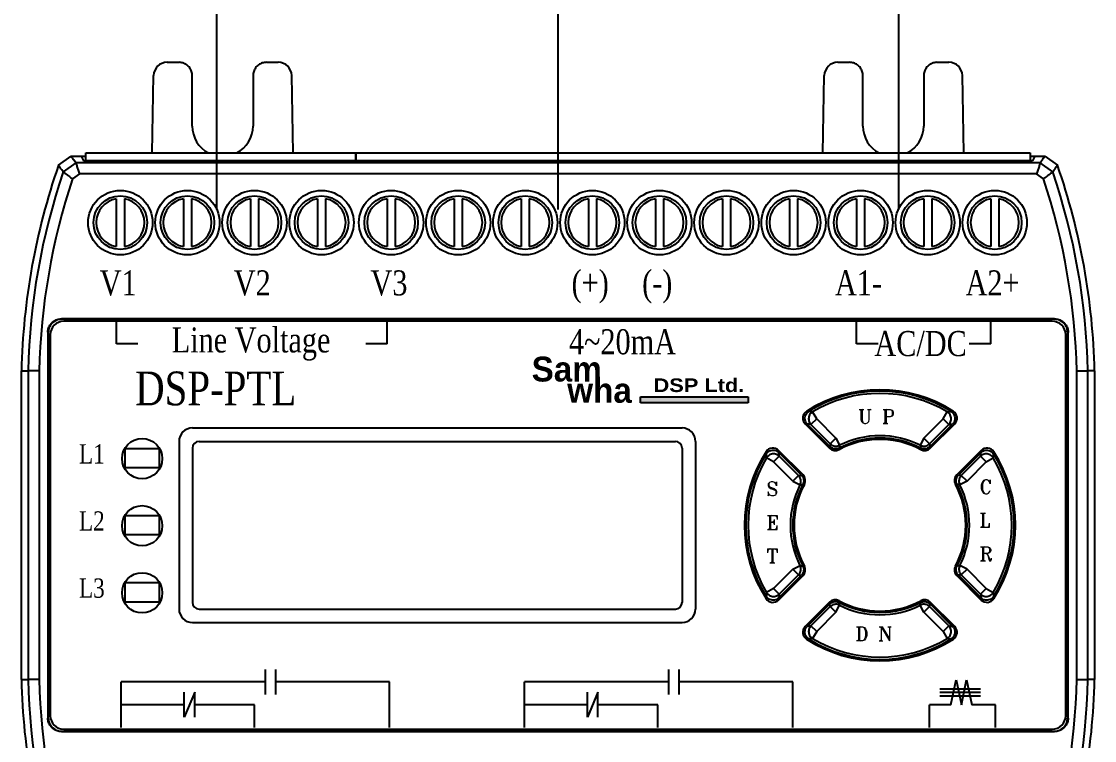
# Model space of a CAD drawing. Header units: millimetres. Extents: x 45 to 885, y 38 to 718.
# Drawn here: x 80.22 to 104.22, y 453.83 to 469.9 of the extents above; entities that cross this region are included whole.
import ezdxf
from ezdxf.enums import TextEntityAlignment as Align

# ---------------------------------------------------------------- set-up
doc = ezdxf.new("R2010")
doc.units = ezdxf.units.MM
for name, color, linetype in [('03___PRT_ALL_CURVES', 7, 'Continuous'), ('40', 4, 'Continuous'), ('ASHADE', 7, 'Continuous'), ('도면층1', 7, 'Continuous')]:
    doc.layers.add(name, color=color, linetype=linetype)
doc.styles.add('SS', font='batang.ttc', dxfattribs={"width": 0.8})
doc.styles.get("Standard").update_dxf_attribs({"font": 'BareunDotumPro1.ttf'})
doc.styles.add('STYLE2', font='romant.shx')

msp = doc.modelspace()

# ---------------------------------------------------------------- hatches: boundary and pattern name
msp.add_hatch(color=5).paths.add_polyline_path([(94.06, 461.373), (94.06, 461.511), (96.469, 461.511), (96.469, 461.373)])

# ---------------------------------------------------------------- linework, layer by layer
at = {"color": 7, "linetype": 'Continuous'}
for p, q in [((83.475, 468.99), (83.738, 468.99)), ((85.699, 468.99), (85.962, 468.99)), ((98.475, 468.99), (98.738, 468.99)), ((100.699, 468.99), (100.962, 468.99)), ((83.145, 466.965), (83.175, 468.696)), ((84.038, 467.565), (84.038, 468.69)), ((85.399, 468.69), (85.399, 467.565)), ((86.292, 466.965), (86.262, 468.696)), ((98.145, 466.965), (98.175, 468.696)), ((99.038, 467.565), (99.038, 468.69)), ((100.399, 468.69), (100.399, 467.565)), ((101.292, 466.965), (101.262, 468.696)), ((81.047, 466.689), (81.33, 466.89)), ((81.33, 466.89), (81.661, 466.89)), ((81.554, 466.89), (81.605, 466.789)), ((81.661, 466.965), (87.699, 466.965)), ((81.661, 466.789), (81.661, 466.965)), ((87.699, 466.965), (87.699, 466.789)), ((87.7, 466.965), (102.775, 466.965)), ((87.7, 466.789), (87.7, 466.965)), ((102.775, 466.965), (102.775, 466.789)), ((102.775, 466.89), (103.107, 466.89)), ((102.883, 466.89), (102.832, 466.789)), ((103.107, 466.89), (103.39, 466.689)), ((81.436, 466.742), (81.152, 466.538)), ((103.001, 466.742), (81.436, 466.742)), ((102.832, 466.789), (81.605, 466.789)), ((103.285, 466.538), (103.001, 466.742)), ((81.516, 466.493), (81.362, 466.383)), ((102.921, 466.493), (81.516, 466.493)), ((103.075, 466.383), (102.921, 466.493)), ((82.34, 465.938), (82.34, 464.873)), ((82.52, 465.938), (82.52, 464.873)), ((83.84, 465.938), (83.84, 464.873)), ((84.02, 465.938), (84.02, 464.873)), ((85.34, 465.938), (85.34, 464.873)), ((85.52, 465.938), (85.52, 464.873)), ((86.84, 465.938), (86.84, 464.873)), ((87.02, 465.938), (87.02, 464.873)), ((88.397, 465.938), (88.397, 464.873)), ((88.577, 465.938), (88.577, 464.873)), ((89.897, 465.938), (89.897, 464.873)), ((90.077, 465.938), (90.077, 464.873)), ((91.397, 465.938), (91.397, 464.873)), ((91.577, 465.938), (91.577, 464.873)), ((92.897, 465.938), (92.897, 464.873)), ((93.077, 465.938), (93.077, 464.873)), ((94.397, 465.938), (94.397, 464.873)), ((94.577, 465.938), (94.577, 464.873)), ((95.897, 465.938), (95.897, 464.873)), ((96.077, 465.938), (96.077, 464.873)), ((97.397, 465.938), (97.397, 464.873)), ((97.577, 465.938), (97.577, 464.873)), ((98.897, 465.938), (98.897, 464.873)), ((99.077, 465.938), (99.077, 464.873)), ((100.397, 465.938), (100.397, 464.873)), ((100.577, 465.938), (100.577, 464.873)), ((101.897, 465.938), (101.897, 464.873)), ((102.077, 465.938), (102.077, 464.873)), ((103.326, 463.253), (81.111, 463.253)), ((81.111, 463.253), (81.118, 463.245)), ((103.318, 463.245), (81.118, 463.245)), ((103.273, 463.2), (81.163, 463.2)), ((82.341, 462.697), (82.341, 463.207)), ((88.398, 462.697), (88.398, 463.207)), ((98.898, 462.697), (98.898, 463.207)), ((101.898, 462.697), (101.898, 463.207)), ((103.326, 463.253), (103.318, 463.245)), ((80.811, 462.953), (80.811, 454.328)), ((80.811, 462.953), (80.818, 462.945)), ((80.818, 462.945), (80.818, 454.335)), ((80.863, 462.9), (80.863, 454.38)), ((103.573, 454.38), (103.573, 462.9)), ((103.626, 462.953), (103.618, 462.945)), ((103.618, 454.335), (103.618, 462.945)), ((103.626, 454.328), (103.626, 462.953)), ((80.218, 455.19), (80.218, 462.09)), ((80.218, 462.09), (80.367, 462.089)), ((80.367, 462.089), (80.367, 455.192)), ((80.616, 462.089), (80.367, 462.089)), ((80.616, 462.084), (80.616, 455.197)), ((103.821, 462.089), (104.07, 462.089)), ((103.821, 455.197), (103.821, 462.084)), ((104.218, 462.09), (104.07, 462.089)), ((104.07, 455.192), (104.07, 462.089)), ((104.218, 462.09), (104.218, 455.19)), ((98.004, 461.02), (97.912, 461.174)), ((100.833, 461.02), (100.925, 461.174)), ((97.745, 460.907), (98.292, 460.36)), ((97.793, 460.902), (98.298, 460.397)), ((98.004, 461.02), (97.876, 460.892)), ((97.876, 460.892), (98.308, 460.461)), ((98.004, 461.02), (98.435, 460.588)), ((100.402, 460.588), (100.833, 461.02)), ((100.529, 460.461), (100.96, 460.892)), ((100.539, 460.397), (101.044, 460.902)), ((100.544, 460.36), (101.092, 460.907)), ((100.833, 461.02), (100.96, 460.892)), ((98.435, 460.588), (98.308, 460.461)), ((98.435, 460.588), (98.516, 460.428)), ((100.402, 460.588), (100.321, 460.428)), ((100.402, 460.588), (100.529, 460.461)), ((97.039, 460.055), (96.885, 460.147)), ((97.039, 460.055), (97.166, 460.182)), ((97.698, 459.766), (97.151, 460.314)), ((97.662, 459.761), (97.157, 460.266)), ((97.598, 459.751), (97.166, 460.182)), ((101.685, 460.314), (101.138, 459.766)), ((101.68, 460.266), (101.175, 459.761)), ((101.67, 460.182), (101.239, 459.751)), ((101.798, 460.055), (101.67, 460.182)), ((101.798, 460.055), (101.952, 460.147)), ((97.471, 459.624), (97.039, 460.055)), ((101.798, 460.055), (101.366, 459.624)), ((97.471, 459.624), (97.598, 459.751)), ((97.471, 459.624), (97.631, 459.543)), ((101.366, 459.624), (101.206, 459.543)), ((101.366, 459.624), (101.239, 459.751)), ((97.471, 457.657), (97.631, 457.738)), ((101.366, 457.657), (101.206, 457.738)), ((97.039, 457.226), (97.471, 457.657)), ((97.151, 456.967), (97.698, 457.514)), ((97.157, 457.015), (97.662, 457.52)), ((97.166, 457.098), (97.598, 457.53)), ((97.471, 457.657), (97.598, 457.53)), ((101.138, 457.514), (101.685, 456.967)), ((101.175, 457.52), (101.68, 457.015)), ((101.366, 457.657), (101.239, 457.53)), ((101.239, 457.53), (101.67, 457.098)), ((101.366, 457.657), (101.798, 457.226)), ((97.039, 457.226), (96.885, 457.134)), ((97.039, 457.226), (97.166, 457.098)), ((101.798, 457.226), (101.67, 457.098)), ((101.798, 457.226), (101.952, 457.134)), ((98.292, 456.92), (97.745, 456.373)), ((98.298, 456.883), (97.793, 456.379)), ((98.308, 456.82), (97.876, 456.388)), ((98.435, 456.693), (98.308, 456.82)), ((98.435, 456.693), (98.516, 456.853)), ((100.402, 456.693), (100.321, 456.853)), ((100.402, 456.693), (100.529, 456.82)), ((100.96, 456.388), (100.529, 456.82)), ((101.044, 456.379), (100.539, 456.883)), ((101.092, 456.373), (100.544, 456.92)), ((98.435, 456.693), (98.004, 456.261)), ((100.833, 456.261), (100.402, 456.693)), ((98.004, 456.261), (97.876, 456.388)), ((98.004, 456.261), (97.912, 456.107)), ((100.833, 456.261), (100.96, 456.388)), ((100.833, 456.261), (100.925, 456.107)), ((85.676, 454.856), (85.676, 455.416)), ((85.91, 454.856), (85.91, 455.416)), ((94.695, 454.856), (94.695, 455.416)), ((94.929, 454.856), (94.929, 455.416)), ((80.218, 455.19), (80.367, 455.192)), ((80.616, 455.192), (80.367, 455.192)), ((82.45, 454.115), (82.45, 455.136)), ((88.45, 454.115), (88.45, 455.136)), ((91.469, 454.115), (91.469, 455.136)), ((97.469, 454.115), (97.469, 455.136)), ((103.821, 455.192), (104.07, 455.192)), ((104.218, 455.19), (104.07, 455.192)), ((83.86, 454.345), (83.86, 454.905)), ((84.094, 454.345), (84.094, 454.905)), ((92.879, 454.345), (92.879, 454.905)), ((93.113, 454.345), (93.113, 454.905)), ((85.43, 454.115), (85.43, 454.625)), ((94.45, 454.115), (94.45, 454.625)), ((100.526, 454.115), (100.526, 454.625)), ((102.007, 454.115), (102.007, 454.625)), ((80.811, 454.328), (80.818, 454.335)), ((103.626, 454.328), (103.618, 454.335)), ((81.163, 454.08), (103.273, 454.08)), ((81.111, 454.028), (81.118, 454.035)), ((81.111, 454.028), (103.326, 454.028)), ((81.118, 454.035), (103.318, 454.035)), ((103.326, 454.028), (103.318, 454.035))]:
    msp.add_line(p, q, dxfattribs=at)
for p, q in [((82.82, 462.697), (82.341, 462.697)), ((88.398, 462.697), (87.918, 462.697)), ((99.377, 462.697), (98.898, 462.697)), ((101.898, 462.697), (101.418, 462.697)), ((85.676, 455.136), (82.45, 455.136)), ((88.45, 455.136), (85.91, 455.136)), ((94.695, 455.136), (91.469, 455.136)), ((97.469, 455.136), (94.929, 455.136)), ((101.006, 454.625), (101.123, 455.185)), ((101.123, 455.185), (101.24, 454.625)), ((101.24, 454.625), (101.357, 455.185)), ((101.357, 455.185), (101.474, 454.625)), ((84.094, 454.905), (83.86, 454.345)), ((93.113, 454.905), (92.879, 454.345)), ((100.761, 454.983), (101.671, 454.983)), ((100.761, 454.905), (101.671, 454.905)), ((100.761, 454.828), (101.671, 454.828)), ((83.86, 454.625), (82.45, 454.625)), ((85.43, 454.625), (84.094, 454.625)), ((92.879, 454.625), (91.469, 454.625)), ((94.45, 454.625), (93.113, 454.625)), ((101.006, 454.625), (100.526, 454.625)), ((102.007, 454.625), (101.474, 454.625))]:
    msp.add_line(p, q)
at = {"color": 5}
for p, q in [((94.06, 461.511), (96.469, 461.511)), ((94.06, 461.373), (94.06, 461.511)), ((96.469, 461.373), (94.06, 461.373)), ((96.469, 461.511), (96.469, 461.373))]:
    msp.add_line(p, q, dxfattribs=at)
at = {"color": 7, "linetype": 'Continuous'}
for centre, radius in [((82.43, 465.405), 0.72), ((83.93, 465.405), 0.72), ((85.43, 465.405), 0.72), ((86.93, 465.405), 0.72), ((88.487, 465.405), 0.72), ((89.987, 465.405), 0.72), ((91.487, 465.405), 0.72), ((92.987, 465.405), 0.72), ((94.487, 465.405), 0.72), ((95.987, 465.405), 0.72), ((97.487, 465.405), 0.72), ((98.987, 465.405), 0.72), ((100.487, 465.405), 0.72), ((101.987, 465.405), 0.72), ((82.43, 465.405), 0.6), ((83.93, 465.405), 0.6), ((85.43, 465.405), 0.6), ((86.93, 465.405), 0.6), ((88.487, 465.405), 0.6), ((89.987, 465.405), 0.6), ((91.487, 465.405), 0.6), ((92.987, 465.405), 0.6), ((94.487, 465.405), 0.6), ((95.987, 465.405), 0.6), ((97.487, 465.405), 0.6), ((98.987, 465.405), 0.6), ((100.487, 465.405), 0.6), ((101.987, 465.405), 0.6)]:
    msp.add_circle(centre, radius, dxfattribs=at)
for centre, radius, start, end in [((83.475, 468.69), 0.3, 90, 179), ((85.962, 468.69), 0.3, 1, 90), ((98.475, 468.69), 0.3, 90, 179), ((100.962, 468.69), 0.3, 1, 90), ((84.718, 467.565), 0.68, 180, 242.3898), ((84.718, 467.565), 0.68, 297.6102, 0), ((99.718, 467.565), 0.68, 180, 242.3898), ((99.718, 467.565), 0.68, 297.6102, 0), ((95.215, 461.763), 15, 160.8279, 178.7491), ((89.222, 461.763), 15, 1.2509, 19.1721), ((95.215, 461.763), 14.851, 161.2439, 178.7429), ((95.215, 461.763), 14.603, 161.5561, 178.7396), ((89.222, 461.763), 14.603, 1.2604, 18.4439), ((89.222, 461.763), 14.851, 1.2571, 18.7561), ((82.43, 465.405), 0.54, 99.5941, 260.4059), ((82.43, 465.405), 0.54, 279.5941, 80.4059), ((83.93, 465.405), 0.54, 99.5941, 260.4059), ((83.93, 465.405), 0.54, 279.5941, 80.4059), ((85.43, 465.405), 0.54, 99.5941, 260.4059), ((85.43, 465.405), 0.54, 279.5941, 80.4059), ((86.93, 465.405), 0.54, 99.5941, 260.4059), ((86.93, 465.405), 0.54, 279.5941, 80.4059), ((88.487, 465.405), 0.54, 99.5941, 260.4059), ((88.487, 465.405), 0.54, 279.5941, 80.4059), ((89.987, 465.405), 0.54, 99.5941, 260.4059), ((89.987, 465.405), 0.54, 279.5941, 80.4059), ((91.487, 465.405), 0.54, 99.5941, 260.4059), ((91.487, 465.405), 0.54, 279.5941, 80.4059), ((92.987, 465.405), 0.54, 99.5941, 260.4059), ((92.987, 465.405), 0.54, 279.5941, 80.4059), ((94.487, 465.405), 0.54, 99.5941, 260.4059), ((94.487, 465.405), 0.54, 279.5941, 80.4059), ((95.987, 465.405), 0.54, 99.5941, 260.4059), ((95.987, 465.405), 0.54, 279.5941, 80.4059), ((97.487, 465.405), 0.54, 99.5941, 260.4059), ((97.487, 465.405), 0.54, 279.5941, 80.4059), ((98.987, 465.405), 0.54, 99.5941, 260.4059), ((98.987, 465.405), 0.54, 279.5941, 80.4059), ((100.487, 465.405), 0.54, 99.5941, 260.4059), ((100.487, 465.405), 0.54, 279.5941, 80.4059), ((101.987, 465.405), 0.54, 99.5941, 260.4059), ((101.987, 465.405), 0.54, 279.5941, 80.4059), ((81.163, 462.9), 0.3, 90, 180), ((103.273, 462.9), 0.3, 0, 90), ((99.418, 458.64), 3.03, 57.1532, 122.8468), ((99.418, 458.64), 3, 57.9075, 122.0925), ((99.418, 458.64), 2.948, 59.2614, 120.7386), ((97.873, 461.035), 0.18, 122.8468, 225), ((100.964, 461.035), 0.18, 315, 57.1532), ((99.418, 458.64), 1.92, 61.6015, 118.3985), ((99.418, 458.64), 1.95, 62.2028, 117.7972), ((99.418, 458.64), 2.002, 63.2117, 116.7883), ((97.024, 460.186), 0.18, 45, 147.1532), ((98.42, 460.488), 0.18, 225, 298.3985), ((100.417, 460.488), 0.18, 241.6015, 315), ((101.813, 460.186), 0.18, 32.8468, 135), ((99.418, 458.64), 3.03, 147.1532, 212.8468), ((99.418, 458.64), 3, 147.9075, 212.0925), ((99.418, 458.64), 2.948, 149.2614, 210.7386), ((99.418, 458.64), 2.948, 329.2614, 30.7386), ((99.418, 458.64), 3, 327.9075, 32.0925), ((99.418, 458.64), 3.03, 327.1532, 32.8468), ((97.571, 459.639), 0.18, 331.6015, 45), ((101.266, 459.639), 0.18, 135, 208.3985), ((99.418, 458.64), 2.002, 153.2117, 206.7883), ((99.418, 458.64), 1.95, 152.2028, 207.7972), ((99.418, 458.64), 1.92, 151.6015, 208.3985), ((99.418, 458.64), 1.92, 331.6015, 28.3985), ((99.418, 458.64), 1.95, 332.2028, 27.7972), ((99.418, 458.64), 2.002, 333.2117, 26.7883), ((97.571, 457.642), 0.18, 315, 28.3985), ((101.266, 457.642), 0.18, 151.6015, 225), ((97.024, 457.095), 0.18, 212.8468, 315), ((98.42, 456.793), 0.18, 61.6015, 135), ((100.417, 456.793), 0.18, 45, 118.3985), ((101.813, 457.095), 0.18, 225, 327.1532), ((99.418, 458.64), 1.92, 241.6015, 298.3985), ((99.418, 458.64), 1.95, 242.2028, 297.7972), ((99.418, 458.64), 2.002, 243.2117, 296.7883), ((97.873, 456.246), 0.18, 135, 237.1532), ((100.964, 456.246), 0.18, 302.8468, 45), ((99.418, 458.64), 3.03, 237.1532, 302.8468), ((99.418, 458.64), 3, 237.9075, 302.0925), ((99.418, 458.64), 2.948, 239.2614, 300.7386), ((95.215, 455.518), 15, 181.2509, 199.1721), ((95.215, 455.518), 14.851, 181.2571, 198.7561), ((95.215, 455.518), 14.603, 181.2604, 198.4439), ((89.222, 455.518), 14.603, 341.5561, 358.7396), ((89.222, 455.518), 14.851, 341.2439, 358.7429), ((89.222, 455.518), 15, 340.8279, 358.7491), ((81.163, 454.38), 0.3, 180, 270), ((103.273, 454.38), 0.3, 270, 0)]:
    msp.add_arc(centre, radius, start, end, dxfattribs=at)
for points, knots in [([(84.038, 468.69), (84.038, 468.722), (84.028, 468.785), (83.985, 468.87), (83.917, 468.937), (83.832, 468.98), (83.769, 468.99), (83.738, 468.99)], [0, 0, 0, 0, 0.0938533, 0.1877121, 0.2815799, 0.3754568, 0.4693391, 0.4693391, 0.4693391, 0.4693391]), ([(85.699, 468.99), (85.667, 468.99), (85.604, 468.98), (85.519, 468.937), (85.452, 468.87), (85.409, 468.785), (85.399, 468.722), (85.399, 468.69)], [0, 0, 0, 0, 0.0938824, 0.1877592, 0.281627, 0.3754859, 0.4693391, 0.4693391, 0.4693391, 0.4693391]), ([(99.038, 468.69), (99.038, 468.722), (99.028, 468.785), (98.985, 468.87), (98.917, 468.937), (98.832, 468.98), (98.769, 468.99), (98.738, 468.99)], [0, 0, 0, 0, 0.0938533, 0.1877121, 0.2815799, 0.3754568, 0.4693391, 0.4693391, 0.4693391, 0.4693391]), ([(100.699, 468.99), (100.667, 468.99), (100.604, 468.98), (100.519, 468.937), (100.452, 468.87), (100.409, 468.785), (100.399, 468.722), (100.399, 468.69)], [0, 0, 0, 0, 0.0938824, 0.1877592, 0.281627, 0.3754859, 0.4693391, 0.4693391, 0.4693391, 0.4693391]), ([(81.436, 466.742), (81.426, 466.756), (81.403, 466.789), (81.367, 466.838), (81.342, 466.873), (81.33, 466.89)], [0, 0, 0, 0, 0.0536976, 0.11936, 0.1827756, 0.1827756, 0.1827756, 0.1827756]), ([(103.001, 466.742), (103.011, 466.756), (103.034, 466.788), (103.07, 466.838), (103.095, 466.873), (103.107, 466.89)], [0, 0, 0, 0, 0.0534626, 0.1191252, 0.1827756, 0.1827756, 0.1827756, 0.1827756]), ([(81.152, 466.538), (81.142, 466.553), (81.119, 466.586), (81.084, 466.636), (81.059, 466.672), (81.047, 466.689)], [0, 0, 0, 0, 0.0540743, 0.1201944, 0.1840487, 0.1840487, 0.1840487, 0.1840487]), ([(81.436, 466.742), (81.445, 466.715), (81.459, 466.659), (81.488, 466.577), (81.507, 466.521), (81.516, 466.493)], [0, 0, 0, 0, 0.084861, 0.1719795, 0.2609261, 0.2609261, 0.2609261, 0.2609261]), ([(103.001, 466.742), (102.992, 466.715), (102.978, 466.659), (102.948, 466.577), (102.93, 466.521), (102.921, 466.493)], [0, 0, 0, 0, 0.0848624, 0.1719809, 0.2609261, 0.2609261, 0.2609261, 0.2609261]), ([(103.285, 466.538), (103.295, 466.553), (103.318, 466.586), (103.353, 466.636), (103.378, 466.672), (103.39, 466.689)], [0, 0, 0, 0, 0.0538377, 0.119958, 0.1840487, 0.1840487, 0.1840487, 0.1840487]), ([(81.152, 466.538), (81.175, 466.521), (81.223, 466.49), (81.291, 466.436), (81.338, 466.401), (81.362, 466.383)], [0, 0, 0, 0, 0.0847402, 0.1718969, 0.2610351, 0.2610351, 0.2610351, 0.2610351]), ([(103.285, 466.538), (103.262, 466.521), (103.214, 466.49), (103.146, 466.436), (103.098, 466.401), (103.075, 466.383)], [0, 0, 0, 0, 0.0847388, 0.1718955, 0.2610351, 0.2610351, 0.2610351, 0.2610351]), ([(80.811, 462.953), (80.811, 462.984), (80.821, 463.047), (80.864, 463.132), (80.932, 463.199), (81.017, 463.243), (81.08, 463.253), (81.111, 463.253)], [0, 0, 0, 0, 0.093858, 0.1877008, 0.2815377, 0.3753804, 0.4692384, 0.4692384, 0.4692384, 0.4692384]), ([(81.118, 463.245), (81.087, 463.245), (81.024, 463.235), (80.939, 463.192), (80.872, 463.125), (80.828, 463.04), (80.818, 462.977), (80.818, 462.945)], [0, 0, 0, 0, 0.093858, 0.1877007, 0.2815376, 0.3753803, 0.4692384, 0.4692384, 0.4692384, 0.4692384]), ([(103.618, 462.945), (103.618, 462.977), (103.608, 463.04), (103.565, 463.125), (103.498, 463.192), (103.413, 463.235), (103.35, 463.245), (103.318, 463.245)], [0, 0, 0, 0, 0.093858, 0.1877007, 0.2815376, 0.3753803, 0.4692384, 0.4692384, 0.4692384, 0.4692384]), ([(103.326, 463.253), (103.357, 463.253), (103.42, 463.243), (103.505, 463.199), (103.572, 463.132), (103.616, 463.047), (103.626, 462.984), (103.626, 462.953)], [0, 0, 0, 0, 0.093858, 0.1877008, 0.2815377, 0.3753804, 0.4692384, 0.4692384, 0.4692384, 0.4692384]), ([(97.761, 460.945), (97.753, 460.961), (97.741, 460.996), (97.739, 461.05), (97.753, 461.103), (97.772, 461.134), (97.784, 461.147)], [0, 0, 0, 0, 0.05449, 0.107938, 0.1612581, 0.2156554, 0.2156554, 0.2156554, 0.2156554]), ([(97.912, 461.174), (97.898, 461.166), (97.874, 461.147), (97.845, 461.109), (97.828, 461.065), (97.822, 461.019), (97.828, 460.972), (97.846, 460.928), (97.865, 460.903), (97.876, 460.892)], [0, 0, 0, 0, 0.0466256, 0.0932466, 0.1398794, 0.1865136, 0.2331468, 0.2797658, 0.3263998, 0.3263998, 0.3263998, 0.3263998]), ([(97.912, 461.174), (97.902, 461.175), (97.882, 461.177), (97.853, 461.18), (97.834, 461.181), (97.825, 461.182)], [0, 0, 0, 0, 0.02938021, 0.05851312, 0.08740451, 0.08740451, 0.08740451, 0.08740451]), ([(100.925, 461.174), (100.935, 461.175), (100.954, 461.177), (100.983, 461.18), (101.003, 461.181), (101.012, 461.182)], [0, 0, 0, 0, 0.02938021, 0.05851312, 0.08740451, 0.08740451, 0.08740451, 0.08740451]), ([(100.96, 460.892), (100.971, 460.903), (100.991, 460.928), (101.009, 460.972), (101.015, 461.019), (101.009, 461.065), (100.992, 461.109), (100.963, 461.147), (100.939, 461.166), (100.925, 461.174)], [0, 0, 0, 0, 0.046626, 0.0932469, 0.1398796, 0.1865139, 0.233147, 0.279766, 0.3263998, 0.3263998, 0.3263998, 0.3263998]), ([(101.052, 461.148), (101.064, 461.134), (101.083, 461.104), (101.098, 461.052), (101.096, 460.997), (101.084, 460.962), (101.076, 460.945)], [0, 0, 0, 0, 0.0534734, 0.1067582, 0.1607868, 0.2158657, 0.2158657, 0.2158657, 0.2158657]), ([(97.876, 460.892), (97.867, 460.894), (97.848, 460.896), (97.821, 460.899), (97.802, 460.901), (97.793, 460.902)], [0, 0, 0, 0, 0.02823034, 0.05623659, 0.08402378, 0.08402378, 0.08402378, 0.08402378]), ([(100.96, 460.892), (100.97, 460.894), (100.988, 460.896), (101.016, 460.899), (101.035, 460.901), (101.044, 460.902)], [0, 0, 0, 0, 0.02823034, 0.05623659, 0.08402378, 0.08402378, 0.08402378, 0.08402378]), ([(98.308, 460.461), (98.307, 460.454), (98.304, 460.44), (98.301, 460.419), (98.299, 460.404), (98.298, 460.397)], [0, 0, 0, 0, 0.02131349, 0.04276592, 0.06435893, 0.06435893, 0.06435893, 0.06435893]), ([(98.308, 460.461), (98.318, 460.45), (98.342, 460.432), (98.384, 460.414), (98.429, 460.406), (98.474, 460.411), (98.503, 460.421), (98.516, 460.428)], [0, 0, 0, 0, 0.0449694, 0.0899307, 0.1348985, 0.1798573, 0.2248377, 0.2248377, 0.2248377, 0.2248377]), ([(98.466, 460.349), (98.451, 460.346), (98.42, 460.343), (98.375, 460.35), (98.347, 460.362), (98.334, 460.37)], [0, 0, 0, 0, 0.0460856, 0.0917071, 0.1370934, 0.1370934, 0.1370934, 0.1370934]), ([(98.516, 460.428), (98.515, 460.421), (98.514, 460.407), (98.511, 460.386), (98.51, 460.372), (98.509, 460.365)], [0, 0, 0, 0, 0.02072148, 0.04156853, 0.06254232, 0.06254232, 0.06254232, 0.06254232]), ([(100.321, 460.428), (100.334, 460.421), (100.363, 460.411), (100.408, 460.406), (100.453, 460.414), (100.494, 460.432), (100.518, 460.45), (100.529, 460.461)], [0, 0, 0, 0, 0.0449723, 0.0899326, 0.1349004, 0.1798594, 0.2248377, 0.2248377, 0.2248377, 0.2248377]), ([(100.321, 460.428), (100.322, 460.421), (100.323, 460.407), (100.326, 460.386), (100.327, 460.372), (100.328, 460.365)], [0, 0, 0, 0, 0.02072148, 0.04156853, 0.06254232, 0.06254232, 0.06254232, 0.06254232]), ([(100.503, 460.37), (100.49, 460.362), (100.462, 460.35), (100.416, 460.343), (100.385, 460.346), (100.37, 460.349)], [0, 0, 0, 0, 0.0457598, 0.0912892, 0.1371128, 0.1371128, 0.1371128, 0.1371128]), ([(100.529, 460.461), (100.53, 460.454), (100.532, 460.44), (100.536, 460.419), (100.538, 460.404), (100.539, 460.397)], [0, 0, 0, 0, 0.02131349, 0.04276592, 0.06435893, 0.06435893, 0.06435893, 0.06435893]), ([(96.885, 460.147), (96.884, 460.157), (96.882, 460.176), (96.879, 460.205), (96.878, 460.225), (96.877, 460.234)], [0, 0, 0, 0, 0.02938021, 0.05851312, 0.08740451, 0.08740451, 0.08740451, 0.08740451]), ([(97.166, 460.182), (97.155, 460.193), (97.13, 460.213), (97.087, 460.231), (97.04, 460.237), (96.993, 460.231), (96.95, 460.214), (96.912, 460.185), (96.893, 460.161), (96.885, 460.147)], [0, 0, 0, 0, 0.046626, 0.0932469, 0.1398796, 0.1865139, 0.233147, 0.279766, 0.3263998, 0.3263998, 0.3263998, 0.3263998]), ([(96.911, 460.274), (96.924, 460.286), (96.955, 460.305), (97.007, 460.32), (97.062, 460.318), (97.097, 460.306), (97.113, 460.298)], [0, 0, 0, 0, 0.0534734, 0.1067582, 0.1607868, 0.2158657, 0.2158657, 0.2158657, 0.2158657]), ([(97.166, 460.182), (97.165, 460.192), (97.163, 460.21), (97.16, 460.238), (97.158, 460.257), (97.157, 460.266)], [0, 0, 0, 0, 0.02823034, 0.05623659, 0.08402378, 0.08402378, 0.08402378, 0.08402378]), ([(101.67, 460.182), (101.672, 460.192), (101.674, 460.21), (101.677, 460.238), (101.679, 460.257), (101.68, 460.266)], [0, 0, 0, 0, 0.02823034, 0.05623659, 0.08402378, 0.08402378, 0.08402378, 0.08402378]), ([(101.952, 460.147), (101.944, 460.161), (101.925, 460.185), (101.887, 460.214), (101.843, 460.231), (101.797, 460.237), (101.75, 460.231), (101.706, 460.213), (101.681, 460.193), (101.67, 460.182)], [0, 0, 0, 0, 0.0466256, 0.0932466, 0.1398794, 0.1865136, 0.2331468, 0.2797658, 0.3263998, 0.3263998, 0.3263998, 0.3263998]), ([(101.723, 460.298), (101.739, 460.306), (101.774, 460.318), (101.828, 460.32), (101.881, 460.306), (101.912, 460.287), (101.925, 460.275)], [0, 0, 0, 0, 0.05449, 0.107938, 0.1612581, 0.2156554, 0.2156554, 0.2156554, 0.2156554]), ([(101.952, 460.147), (101.953, 460.157), (101.955, 460.176), (101.958, 460.205), (101.959, 460.225), (101.96, 460.234)], [0, 0, 0, 0, 0.02938021, 0.05851312, 0.08740451, 0.08740451, 0.08740451, 0.08740451]), ([(97.598, 459.751), (97.605, 459.752), (97.619, 459.754), (97.64, 459.758), (97.654, 459.76), (97.662, 459.761)], [0, 0, 0, 0, 0.02131349, 0.04276592, 0.06435893, 0.06435893, 0.06435893, 0.06435893]), ([(97.631, 459.543), (97.638, 459.556), (97.648, 459.585), (97.652, 459.63), (97.645, 459.675), (97.627, 459.716), (97.609, 459.74), (97.598, 459.751)], [0, 0, 0, 0, 0.0449723, 0.0899326, 0.1349004, 0.1798594, 0.2248377, 0.2248377, 0.2248377, 0.2248377]), ([(97.689, 459.725), (97.697, 459.712), (97.709, 459.684), (97.716, 459.638), (97.713, 459.607), (97.709, 459.592)], [0, 0, 0, 0, 0.0457598, 0.0912892, 0.1371128, 0.1371128, 0.1371128, 0.1371128]), ([(101.127, 459.593), (101.124, 459.608), (101.121, 459.638), (101.128, 459.684), (101.14, 459.712), (101.148, 459.725)], [0, 0, 0, 0, 0.0460856, 0.0917071, 0.1370934, 0.1370934, 0.1370934, 0.1370934]), ([(101.239, 459.751), (101.232, 459.752), (101.218, 459.754), (101.197, 459.758), (101.182, 459.76), (101.175, 459.761)], [0, 0, 0, 0, 0.02131349, 0.04276592, 0.06435893, 0.06435893, 0.06435893, 0.06435893]), ([(101.239, 459.751), (101.228, 459.74), (101.21, 459.716), (101.192, 459.675), (101.184, 459.63), (101.189, 459.585), (101.199, 459.556), (101.206, 459.543)], [0, 0, 0, 0, 0.0449694, 0.0899307, 0.1348985, 0.1798573, 0.2248377, 0.2248377, 0.2248377, 0.2248377]), ([(97.631, 459.543), (97.638, 459.544), (97.652, 459.545), (97.673, 459.547), (97.686, 459.549), (97.693, 459.55)], [0, 0, 0, 0, 0.02072148, 0.04156853, 0.06254232, 0.06254232, 0.06254232, 0.06254232]), ([(101.206, 459.543), (101.199, 459.544), (101.185, 459.545), (101.164, 459.547), (101.15, 459.549), (101.143, 459.55)], [0, 0, 0, 0, 0.02072148, 0.04156853, 0.06254232, 0.06254232, 0.06254232, 0.06254232]), ([(97.598, 457.53), (97.609, 457.54), (97.627, 457.564), (97.645, 457.606), (97.652, 457.651), (97.648, 457.696), (97.638, 457.725), (97.631, 457.738)], [0, 0, 0, 0, 0.0449694, 0.0899307, 0.1348985, 0.1798573, 0.2248377, 0.2248377, 0.2248377, 0.2248377]), ([(97.631, 457.738), (97.638, 457.737), (97.652, 457.736), (97.673, 457.733), (97.686, 457.732), (97.693, 457.731)], [0, 0, 0, 0, 0.02072148, 0.04156853, 0.06254232, 0.06254232, 0.06254232, 0.06254232]), ([(97.709, 457.688), (97.713, 457.673), (97.716, 457.642), (97.709, 457.597), (97.697, 457.569), (97.689, 457.556)], [0, 0, 0, 0, 0.0460856, 0.0917071, 0.1370934, 0.1370934, 0.1370934, 0.1370934]), ([(101.148, 457.556), (101.14, 457.569), (101.128, 457.597), (101.121, 457.643), (101.124, 457.674), (101.127, 457.688)], [0, 0, 0, 0, 0.0457598, 0.0912892, 0.1371128, 0.1371128, 0.1371128, 0.1371128]), ([(101.206, 457.738), (101.199, 457.737), (101.185, 457.736), (101.164, 457.733), (101.15, 457.732), (101.143, 457.731)], [0, 0, 0, 0, 0.02072148, 0.04156853, 0.06254232, 0.06254232, 0.06254232, 0.06254232]), ([(101.206, 457.738), (101.199, 457.725), (101.189, 457.696), (101.184, 457.651), (101.192, 457.606), (101.21, 457.564), (101.228, 457.54), (101.239, 457.53)], [0, 0, 0, 0, 0.0449723, 0.0899326, 0.1349004, 0.1798594, 0.2248377, 0.2248377, 0.2248377, 0.2248377]), ([(97.598, 457.53), (97.605, 457.529), (97.619, 457.526), (97.64, 457.523), (97.654, 457.521), (97.662, 457.52)], [0, 0, 0, 0, 0.02131349, 0.04276592, 0.06435893, 0.06435893, 0.06435893, 0.06435893]), ([(101.239, 457.53), (101.232, 457.529), (101.218, 457.526), (101.197, 457.523), (101.182, 457.521), (101.175, 457.52)], [0, 0, 0, 0, 0.02131349, 0.04276592, 0.06435893, 0.06435893, 0.06435893, 0.06435893]), ([(96.885, 457.134), (96.884, 457.124), (96.882, 457.104), (96.879, 457.075), (96.878, 457.056), (96.877, 457.047)], [0, 0, 0, 0, 0.02938021, 0.05851312, 0.08740451, 0.08740451, 0.08740451, 0.08740451]), ([(96.885, 457.134), (96.893, 457.12), (96.912, 457.096), (96.95, 457.067), (96.993, 457.05), (97.04, 457.044), (97.087, 457.05), (97.13, 457.068), (97.155, 457.087), (97.166, 457.098)], [0, 0, 0, 0, 0.0466256, 0.0932466, 0.1398794, 0.1865136, 0.2331468, 0.2797658, 0.3263998, 0.3263998, 0.3263998, 0.3263998]), ([(97.114, 456.983), (97.098, 456.975), (97.063, 456.963), (97.009, 456.961), (96.956, 456.975), (96.925, 456.994), (96.911, 457.006)], [0, 0, 0, 0, 0.05449, 0.107938, 0.1612581, 0.2156554, 0.2156554, 0.2156554, 0.2156554]), ([(97.166, 457.098), (97.165, 457.089), (97.163, 457.07), (97.16, 457.043), (97.158, 457.024), (97.157, 457.015)], [0, 0, 0, 0, 0.02823034, 0.05623659, 0.08402378, 0.08402378, 0.08402378, 0.08402378]), ([(101.67, 457.098), (101.681, 457.087), (101.706, 457.068), (101.75, 457.05), (101.797, 457.044), (101.843, 457.05), (101.887, 457.067), (101.925, 457.096), (101.944, 457.12), (101.952, 457.134)], [0, 0, 0, 0, 0.046626, 0.0932469, 0.1398796, 0.1865139, 0.233147, 0.279766, 0.3263998, 0.3263998, 0.3263998, 0.3263998]), ([(101.67, 457.098), (101.672, 457.089), (101.674, 457.07), (101.677, 457.043), (101.679, 457.024), (101.68, 457.015)], [0, 0, 0, 0, 0.02823034, 0.05623659, 0.08402378, 0.08402378, 0.08402378, 0.08402378]), ([(101.926, 457.007), (101.912, 456.995), (101.882, 456.975), (101.83, 456.961), (101.775, 456.962), (101.74, 456.974), (101.723, 456.983)], [0, 0, 0, 0, 0.0534734, 0.1067582, 0.1607868, 0.2158657, 0.2158657, 0.2158657, 0.2158657]), ([(101.952, 457.134), (101.953, 457.124), (101.955, 457.104), (101.958, 457.075), (101.959, 457.056), (101.96, 457.047)], [0, 0, 0, 0, 0.02938021, 0.05851312, 0.08740451, 0.08740451, 0.08740451, 0.08740451]), ([(98.308, 456.82), (98.307, 456.827), (98.304, 456.841), (98.301, 456.862), (98.299, 456.876), (98.298, 456.883)], [0, 0, 0, 0, 0.02131349, 0.04276592, 0.06435893, 0.06435893, 0.06435893, 0.06435893]), ([(98.516, 456.853), (98.503, 456.86), (98.474, 456.87), (98.429, 456.874), (98.384, 456.867), (98.342, 456.849), (98.318, 456.83), (98.308, 456.82)], [0, 0, 0, 0, 0.0449723, 0.0899326, 0.1349004, 0.1798594, 0.2248377, 0.2248377, 0.2248377, 0.2248377]), ([(98.334, 456.911), (98.347, 456.919), (98.375, 456.931), (98.421, 456.938), (98.452, 456.935), (98.467, 456.931)], [0, 0, 0, 0, 0.0457598, 0.0912892, 0.1371128, 0.1371128, 0.1371128, 0.1371128]), ([(98.516, 456.853), (98.515, 456.86), (98.514, 456.874), (98.511, 456.895), (98.51, 456.908), (98.509, 456.915)], [0, 0, 0, 0, 0.02072148, 0.04156853, 0.06254232, 0.06254232, 0.06254232, 0.06254232]), ([(100.321, 456.853), (100.322, 456.86), (100.323, 456.874), (100.326, 456.895), (100.327, 456.908), (100.328, 456.915)], [0, 0, 0, 0, 0.02072148, 0.04156853, 0.06254232, 0.06254232, 0.06254232, 0.06254232]), ([(100.529, 456.82), (100.518, 456.83), (100.494, 456.849), (100.453, 456.867), (100.408, 456.874), (100.363, 456.87), (100.334, 456.86), (100.321, 456.853)], [0, 0, 0, 0, 0.0449694, 0.0899307, 0.1348985, 0.1798573, 0.2248377, 0.2248377, 0.2248377, 0.2248377]), ([(100.371, 456.931), (100.386, 456.935), (100.416, 456.938), (100.462, 456.931), (100.49, 456.919), (100.503, 456.911)], [0, 0, 0, 0, 0.0460856, 0.0917071, 0.1370934, 0.1370934, 0.1370934, 0.1370934]), ([(100.529, 456.82), (100.53, 456.827), (100.532, 456.841), (100.536, 456.862), (100.538, 456.876), (100.539, 456.883)], [0, 0, 0, 0, 0.02131349, 0.04276592, 0.06435893, 0.06435893, 0.06435893, 0.06435893]), ([(97.785, 456.133), (97.773, 456.146), (97.753, 456.177), (97.739, 456.229), (97.74, 456.284), (97.752, 456.319), (97.761, 456.335)], [0, 0, 0, 0, 0.0534734, 0.1067582, 0.1607868, 0.2158657, 0.2158657, 0.2158657, 0.2158657]), ([(97.876, 456.388), (97.867, 456.387), (97.848, 456.385), (97.821, 456.382), (97.802, 456.38), (97.793, 456.379)], [0, 0, 0, 0, 0.02823034, 0.05623659, 0.08402378, 0.08402378, 0.08402378, 0.08402378]), ([(97.876, 456.388), (97.865, 456.377), (97.846, 456.352), (97.828, 456.309), (97.822, 456.262), (97.828, 456.215), (97.845, 456.172), (97.874, 456.134), (97.898, 456.115), (97.912, 456.107)], [0, 0, 0, 0, 0.046626, 0.0932469, 0.1398796, 0.1865139, 0.233147, 0.279766, 0.3263998, 0.3263998, 0.3263998, 0.3263998]), ([(100.925, 456.107), (100.939, 456.115), (100.963, 456.134), (100.992, 456.172), (101.009, 456.215), (101.015, 456.262), (101.009, 456.309), (100.991, 456.352), (100.971, 456.377), (100.96, 456.388)], [0, 0, 0, 0, 0.0466256, 0.0932466, 0.1398794, 0.1865136, 0.2331468, 0.2797658, 0.3263998, 0.3263998, 0.3263998, 0.3263998]), ([(100.96, 456.388), (100.97, 456.387), (100.988, 456.385), (101.016, 456.382), (101.035, 456.38), (101.044, 456.379)], [0, 0, 0, 0, 0.02823034, 0.05623659, 0.08402378, 0.08402378, 0.08402378, 0.08402378]), ([(101.076, 456.336), (101.084, 456.32), (101.096, 456.285), (101.098, 456.231), (101.084, 456.178), (101.065, 456.147), (101.053, 456.133)], [0, 0, 0, 0, 0.05449, 0.107938, 0.1612581, 0.2156554, 0.2156554, 0.2156554, 0.2156554]), ([(97.912, 456.107), (97.902, 456.106), (97.882, 456.104), (97.853, 456.101), (97.834, 456.1), (97.825, 456.099)], [0, 0, 0, 0, 0.02938021, 0.05851312, 0.08740451, 0.08740451, 0.08740451, 0.08740451]), ([(100.925, 456.107), (100.935, 456.106), (100.954, 456.104), (100.983, 456.101), (101.003, 456.1), (101.012, 456.099)], [0, 0, 0, 0, 0.02938021, 0.05851312, 0.08740451, 0.08740451, 0.08740451, 0.08740451]), ([(81.111, 454.028), (81.08, 454.028), (81.017, 454.038), (80.932, 454.081), (80.864, 454.149), (80.821, 454.234), (80.811, 454.297), (80.811, 454.328)], [0, 0, 0, 0, 0.093858, 0.1877008, 0.2815377, 0.3753804, 0.4692384, 0.4692384, 0.4692384, 0.4692384]), ([(80.818, 454.335), (80.818, 454.304), (80.828, 454.241), (80.872, 454.156), (80.939, 454.089), (81.024, 454.045), (81.087, 454.035), (81.118, 454.035)], [0, 0, 0, 0, 0.093858, 0.1877007, 0.2815376, 0.3753803, 0.4692384, 0.4692384, 0.4692384, 0.4692384]), ([(103.318, 454.035), (103.35, 454.035), (103.413, 454.045), (103.498, 454.089), (103.565, 454.156), (103.608, 454.241), (103.618, 454.304), (103.618, 454.335)], [0, 0, 0, 0, 0.093858, 0.1877007, 0.2815376, 0.3753803, 0.4692384, 0.4692384, 0.4692384, 0.4692384]), ([(103.626, 454.328), (103.626, 454.297), (103.616, 454.234), (103.572, 454.149), (103.505, 454.081), (103.42, 454.038), (103.357, 454.028), (103.326, 454.028)], [0, 0, 0, 0, 0.093858, 0.1877008, 0.2815377, 0.3753804, 0.4692384, 0.4692384, 0.4692384, 0.4692384])]:
    msp.add_open_spline(points, degree=3, knots=knots, dxfattribs=at)
for points in [[(97.784, 461.147), (97.788, 461.152), (97.792, 461.156), (97.797, 461.16)], [(97.797, 461.16), (97.805, 461.169), (97.815, 461.176), (97.825, 461.182)], [(101.012, 461.182), (101.022, 461.176), (101.032, 461.168), (101.04, 461.16)], [(101.04, 461.16), (101.044, 461.156), (101.048, 461.152), (101.052, 461.148)], [(97.772, 460.927), (97.768, 460.933), (97.765, 460.939), (97.761, 460.945)], [(97.793, 460.902), (97.785, 460.91), (97.778, 460.918), (97.772, 460.927)], [(101.065, 460.927), (101.059, 460.918), (101.052, 460.91), (101.044, 460.902)], [(101.076, 460.945), (101.072, 460.939), (101.069, 460.933), (101.065, 460.927)], [(98.311, 460.385), (98.307, 460.389), (98.302, 460.393), (98.298, 460.397)], [(98.334, 460.37), (98.326, 460.374), (98.318, 460.379), (98.311, 460.385)], [(98.494, 460.359), (98.485, 460.355), (98.476, 460.352), (98.466, 460.349)], [(98.509, 460.365), (98.504, 460.363), (98.499, 460.361), (98.494, 460.359)], [(100.342, 460.358), (100.337, 460.361), (100.333, 460.363), (100.328, 460.365)], [(100.37, 460.349), (100.361, 460.352), (100.351, 460.355), (100.342, 460.358)], [(100.525, 460.385), (100.518, 460.379), (100.511, 460.374), (100.503, 460.37)], [(100.539, 460.397), (100.535, 460.393), (100.53, 460.389), (100.525, 460.385)], [(96.877, 460.234), (96.883, 460.244), (96.89, 460.254), (96.898, 460.262)], [(96.898, 460.262), (96.902, 460.266), (96.907, 460.27), (96.911, 460.274)], [(97.113, 460.298), (97.12, 460.294), (97.126, 460.291), (97.132, 460.287)], [(97.132, 460.287), (97.14, 460.281), (97.149, 460.274), (97.157, 460.266)], [(101.68, 460.266), (101.688, 460.274), (101.696, 460.281), (101.705, 460.287)], [(101.705, 460.287), (101.711, 460.291), (101.717, 460.294), (101.723, 460.298)], [(101.925, 460.275), (101.93, 460.271), (101.934, 460.267), (101.938, 460.262)], [(101.938, 460.262), (101.947, 460.254), (101.954, 460.244), (101.96, 460.234)], [(97.662, 459.761), (97.666, 459.757), (97.67, 459.752), (97.674, 459.747)], [(97.674, 459.747), (97.679, 459.74), (97.685, 459.733), (97.689, 459.725)], [(101.148, 459.725), (101.152, 459.733), (101.157, 459.74), (101.163, 459.747)], [(101.163, 459.747), (101.167, 459.752), (101.171, 459.757), (101.175, 459.761)], [(97.7, 459.564), (97.698, 459.559), (97.696, 459.555), (97.693, 459.55)], [(97.709, 459.592), (97.707, 459.583), (97.704, 459.573), (97.7, 459.564)], [(101.137, 459.564), (101.133, 459.574), (101.13, 459.583), (101.127, 459.593)], [(101.143, 459.55), (101.141, 459.555), (101.139, 459.559), (101.137, 459.564)], [(97.693, 457.731), (97.696, 457.726), (97.698, 457.721), (97.7, 457.716)], [(97.7, 457.716), (97.704, 457.707), (97.707, 457.698), (97.709, 457.688)], [(101.127, 457.688), (101.13, 457.698), (101.133, 457.707), (101.137, 457.716)], [(101.137, 457.716), (101.139, 457.721), (101.141, 457.726), (101.143, 457.731)], [(97.674, 457.533), (97.67, 457.529), (97.666, 457.524), (97.662, 457.52)], [(97.689, 457.556), (97.685, 457.548), (97.679, 457.54), (97.674, 457.533)], [(101.163, 457.533), (101.157, 457.54), (101.152, 457.548), (101.148, 457.556)], [(101.175, 457.52), (101.171, 457.524), (101.167, 457.529), (101.163, 457.533)], [(96.898, 457.019), (96.89, 457.027), (96.883, 457.037), (96.877, 457.047)], [(96.911, 457.006), (96.907, 457.01), (96.903, 457.014), (96.898, 457.019)], [(97.131, 456.994), (97.126, 456.99), (97.12, 456.987), (97.114, 456.983)], [(97.157, 457.015), (97.149, 457.007), (97.14, 457), (97.131, 456.994)], [(101.705, 456.994), (101.696, 457), (101.688, 457.007), (101.68, 457.015)], [(101.723, 456.983), (101.717, 456.986), (101.711, 456.99), (101.705, 456.994)], [(101.938, 457.019), (101.934, 457.014), (101.93, 457.01), (101.926, 457.007)], [(101.96, 457.047), (101.954, 457.037), (101.946, 457.027), (101.938, 457.019)], [(98.298, 456.883), (98.302, 456.888), (98.307, 456.892), (98.311, 456.896)], [(98.311, 456.896), (98.318, 456.901), (98.326, 456.907), (98.334, 456.911)], [(98.467, 456.931), (98.476, 456.929), (98.485, 456.926), (98.494, 456.922)], [(98.494, 456.922), (98.499, 456.92), (98.504, 456.918), (98.509, 456.915)], [(100.328, 456.915), (100.333, 456.918), (100.337, 456.92), (100.342, 456.922)], [(100.342, 456.922), (100.352, 456.926), (100.361, 456.929), (100.371, 456.931)], [(100.503, 456.911), (100.511, 456.907), (100.518, 456.901), (100.525, 456.896)], [(100.525, 456.896), (100.53, 456.892), (100.535, 456.888), (100.539, 456.883)], [(97.761, 456.335), (97.764, 456.342), (97.768, 456.348), (97.772, 456.354)], [(97.772, 456.354), (97.778, 456.362), (97.785, 456.371), (97.793, 456.379)], [(101.044, 456.379), (101.052, 456.371), (101.059, 456.362), (101.065, 456.353)], [(101.065, 456.353), (101.069, 456.348), (101.072, 456.342), (101.076, 456.336)], [(97.797, 456.12), (97.792, 456.124), (97.788, 456.129), (97.785, 456.133)], [(97.825, 456.099), (97.815, 456.105), (97.805, 456.112), (97.797, 456.12)], [(101.04, 456.12), (101.032, 456.112), (101.022, 456.105), (101.012, 456.099)], [(101.053, 456.133), (101.049, 456.129), (101.045, 456.125), (101.04, 456.12)]]:
    msp.add_open_spline(points, degree=3, dxfattribs=at)
at = {"layer": '03___PRT_ALL_CURVES', "color": 8}
for p, q in [((84.043, 460.815), (94.993, 460.815)), ((83.743, 460.515), (83.743, 456.765)), ((84.043, 460.365), (84.043, 456.915)), ((84.193, 460.515), (94.843, 460.515)), ((94.993, 460.365), (94.993, 456.915)), ((95.293, 460.515), (95.293, 456.765)), ((84.193, 456.765), (94.843, 456.765)), ((84.043, 456.465), (94.993, 456.465))]:
    msp.add_line(p, q, dxfattribs=at)
at = {"layer": '03___PRT_ALL_CURVES', "color": 4, "linetype": 'Continuous'}
for p, q in [((82.528, 460.35), (82.528, 459.93)), ((83.308, 460.35), (82.528, 460.35)), ((83.308, 459.93), (83.308, 460.35)), ((82.528, 459.93), (83.308, 459.93)), ((82.528, 458.85), (82.528, 458.43)), ((83.308, 458.85), (82.528, 458.85)), ((83.308, 458.43), (83.308, 458.85)), ((82.528, 458.43), (83.308, 458.43)), ((83.308, 457.35), (82.528, 457.35)), ((82.528, 457.35), (82.528, 456.93)), ((83.308, 456.93), (83.308, 457.35)), ((82.528, 456.93), (83.308, 456.93))]:
    msp.add_line(p, q, dxfattribs=at)
at = {"layer": '03___PRT_ALL_CURVES', "color": 8}
for centre, radius, start, end in [((84.043, 460.515), 0.3, 90, 180), ((94.993, 460.515), 0.3, 0, 90), ((84.193, 460.365), 0.15, 90, 180), ((94.843, 460.365), 0.15, 0, 90), ((84.043, 456.765), 0.3, 180, 270), ((84.193, 456.915), 0.15, 180, 270), ((94.843, 456.915), 0.15, 270, 0), ((94.993, 456.765), 0.3, 270, 0)]:
    msp.add_arc(centre, radius, start, end, dxfattribs=at)
at = {"layer": 'ASHADE', "color": 0, "linetype": 'ByBlock', "lineweight": 25}
for p, q in [((84.587, 465.701), (84.587, 483.707)), ((99.843, 465.701), (99.843, 483.709))]:
    msp.add_line(p, q, dxfattribs=at)
at = {"layer": 'ASHADE', "color": 0, "linetype": 'ByBlock', "lineweight": 25, "ltscale": 2}
msp.add_line((92.218, 483.717), (92.218, 465.701), dxfattribs=at)
at = {"layer": '도면층1'}
for centre in [(82.918, 460.129), (82.918, 458.629), (82.918, 457.129)]:
    msp.add_circle(centre, 0.45, dxfattribs=at)

# ---------------------------------------------------------------- texts
at = {"color": 7, "linetype": 'Continuous', "style": 'SS', "width": 0.8}
msp.add_text('DSP-PTL', height=0.756, dxfattribs=at).set_placement((82.761, 461.321))
at = {"color": 0, "style": 'STYLE2'}
for s, height, p in [('U P', 0.3128, (98.926, 460.913)), ('S', 0.313, (96.879, 459.296)), ('C', 0.313, (101.642, 459.345)), ('L', 0.313, (101.642, 458.595)), ('E', 0.313, (96.879, 458.546)), ('T', 0.313, (96.879, 457.796)), ('R', 0.313, (101.642, 457.845)), ('D N', 0.3128, (98.869, 456.059))]:
    msp.add_text(s, height=height, dxfattribs=at).set_placement(p)
at = {"color": 20, "insert": (91.629, 462.409), "char_height": 0.55566, "width": 1.99679, "attachment_point": 1}
msp.add_mtext('{\\fPump Demi Bold LET|b0|i0|c0|p2;Sam}', dxfattribs=at)
at = {"color": 5, "insert": (92.425, 461.933), "char_height": 0.55566, "width": 1.99679, "attachment_point": 1}
msp.add_mtext('{\\fPump Demi Bold LET|b0|i0|c0|p2;wha}', dxfattribs=at)
at = {"color": 0, "insert": (94.355, 461.923), "char_height": 0.30478, "width": 2.11346, "attachment_point": 1}
msp.add_mtext('{\\fArial Black|b0|i0|c0|p34;DSP Ltd.}', dxfattribs=at)
at = {"layer": '40', "color": 0, "style": 'SS', "width": 0.8}
for s, height, p in [('V1', 0.5597, (82.381, 463.779)), ('V2', 0.5597, (85.381, 463.779)), ('V3', 0.5597, (88.438, 463.779)), ('(+)', 0.5597, (92.938, 463.779)), ('(-)', 0.5597, (94.438, 463.779)), ('A1-', 0.5597, (98.938, 463.779)), ('A2+', 0.5597, (101.938, 463.779)), ('Line Voltage', 0.55973, (85.354, 462.503)), ('4~20mA', 0.5597, (93.661, 462.462)), ('AC/DC', 0.5597, (100.328, 462.423)), ('L1', 0.4306, (81.792, 460.02)), ('L2', 0.4306, (81.792, 458.52)), ('L3', 0.4306, (81.792, 457.02))]:
    msp.add_text(s, height=height, dxfattribs=at).set_placement(p, align=Align.CENTER)

doc.saveas('drawing.dxf')
